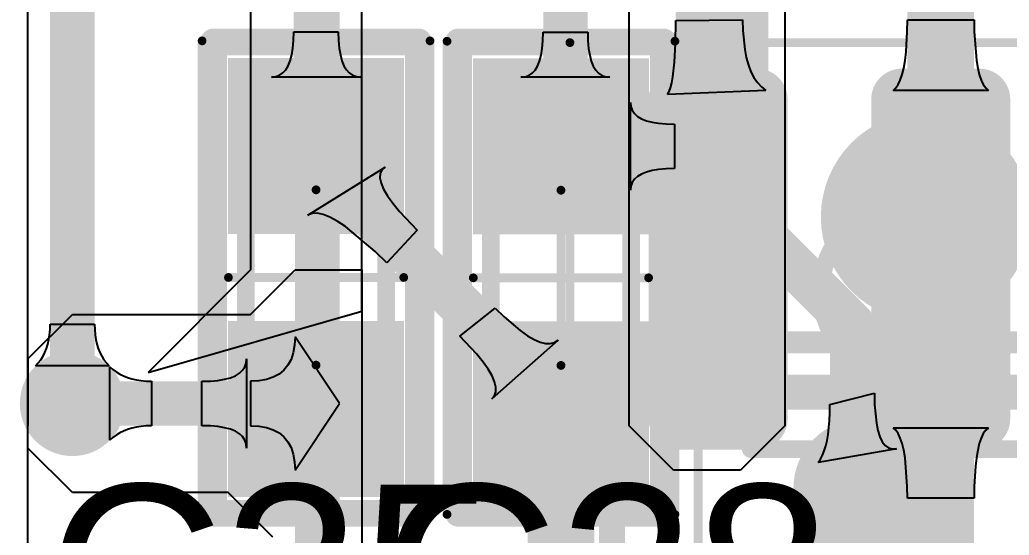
# Model space of a CAD drawing. Header units: inches. Extents: x 1.37 to 4.6, y 1.74 to 5.29.
# Drawn here: x 1.4982 to 1.7204, y 4.7154 to 4.8312 of the extents above; entities that cross this region are included whole.
import ezdxf

# ---------------------------------------------------------------- set-up
doc = ezdxf.new("R2010")
doc.units = ezdxf.units.IN
doc.header["$MEASUREMENT"] = 0
for name, color, linetype in [('BottomLayer', 5, 'Continuous'), ('BottomOverlay', 54, 'Continuous'), ('BottomPaste', 16, 'Continuous'), ('BottomSolder', 6, 'Continuous'), ('Mechanical13', 56, 'Continuous'), ('Mechanical15', 56, 'Continuous'), ('TopLayer', 1, 'Continuous'), ('TopOverlay', 2, 'Continuous'), ('TopPaste', 8, 'Continuous'), ('TopSolder', 216, 'Continuous'), ('ViaHoleLayer', 16, 'Continuous')]:
    doc.layers.add(name, color=color, linetype=linetype)
doc.styles.add('Arial', font='', dxfattribs={"height": 0.2})
doc.styles.get('Arial').set_extended_font_data('Arial')

# ---------------------------------------------------------------- blocks, each defined once
blk = doc.blocks.new('CAP_0603_6')
at = {"layer": 'TopLayer'}
for points in [[(-0.04728, 0.01875), (-0.01578, 0.01875), (-0.01578, -0.01275), (-0.04728, -0.01275)], [(0.01178, 0.01875), (0.04328, 0.01875), (0.04328, -0.01275), (0.01178, -0.01275)]]:
    blk.add_hatch(color=1, dxfattribs=at).paths.add_polyline_path(points)
at = {"layer": 'TopPaste'}
for points in [[(-0.04728, 0.01875), (-0.01578, 0.01875), (-0.01578, -0.01275), (-0.04728, -0.01275)], [(0.01178, 0.01875), (0.04328, 0.01875), (0.04328, -0.01275), (0.01178, -0.01275)]]:
    blk.add_hatch(color=8, dxfattribs=at).paths.add_polyline_path(points)
at = {"layer": 'TopSolder'}
for points in [[(-0.05128, 0.02275), (-0.01178, 0.02275), (-0.01178, -0.01675), (-0.05128, -0.01675)], [(0.00778, 0.02275), (0.04728, 0.02275), (0.04728, -0.01675), (0.00778, -0.01675)]]:
    blk.add_hatch(color=216, dxfattribs=at).paths.add_polyline_path(points)
at = {"layer": 'Mechanical13', "const_width": 0.00394}
for points in [[(-0.0335, -0.01275), (-0.0335, 0.01875)], [(0.0295, 0.01875), (-0.0335, 0.01875)], [(0.0295, -0.01275), (0.0295, 0.01875)], [(0.0295, -0.01275), (-0.0335, -0.01275)]]:
    blk.add_lwpolyline(points, dxfattribs=at)
at = {"layer": 'Mechanical13', "const_width": 0.00197}
for points in [[(-0.03448, 0.01875, 1), (-0.03251, 0.01875, 1)], [(-0.03448, 0.01875, 1), (-0.03251, 0.01875, 1)], [(0.02851, 0.01875, 1), (0.03048, 0.01875, 1)], [(0.02851, 0.01875, 1), (0.03048, 0.01875, 1)], [(-0.03448, -0.01275, 1), (-0.03251, -0.01275, 1)], [(-0.03448, -0.01275, 1), (-0.03251, -0.01275, 1)], [(0.02851, -0.01275, 1), (0.03048, -0.01275, 1)], [(0.02851, -0.01275, 1), (0.03048, -0.01275, 1)]]:
    blk.add_lwpolyline(points, format="xyb", close=True, dxfattribs=at)
at = {"layer": 'Mechanical15', "const_width": 0.00197}
for points in [[(-0.05515, -0.02259), (-0.05515, 0.02859)], [(0.05115, 0.02859), (-0.05515, 0.02859)], [(0.05115, -0.02259), (0.05115, 0.02859)], [(-0.002, -0.01668), (-0.002, 0.02269)], [(0.01768, 0.003), (-0.02168, 0.003)], [(0.05115, -0.02259), (-0.05515, -0.02259)]]:
    blk.add_lwpolyline(points, dxfattribs=at)
at = {"layer": 'Mechanical15', "const_width": 0.000984}
for points in [[(-0.05564, 0.02859, 1), (-0.05466, 0.02859, 1)], [(-0.05564, 0.02859, 1), (-0.05466, 0.02859, 1)], [(0.05066, 0.02859, 1), (0.05164, 0.02859, 1)], [(0.05066, 0.02859, 1), (0.05164, 0.02859, 1)], [(-0.00249, 0.02269, 1), (-0.00151, 0.02269, 1)], [(-0.02218, 0.003, 1), (-0.02119, 0.003, 1)], [(0.01719, 0.003, 1), (0.01818, 0.003, 1)], [(-0.00249, -0.01668, 1), (-0.00151, -0.01668, 1)], [(-0.05564, -0.02259, 1), (-0.05466, -0.02259, 1)], [(-0.05564, -0.02259, 1), (-0.05466, -0.02259, 1)], [(0.05066, -0.02259, 1), (0.05164, -0.02259, 1)], [(0.05066, -0.02259, 1), (0.05164, -0.02259, 1)]]:
    blk.add_lwpolyline(points, format="xyb", close=True, dxfattribs=at)
at = {"layer": 'TopOverlay', "const_width": 0.006}
for points in [[(-0.05492, -0.02), (-0.05492, 0.026)], [(-0.048, 0.026), (-0.05492, 0.026)], [(0.051, 0.026), (-0.048, 0.026)], [(0.051, -0.02), (0.051, 0.026)], [(0.051, -0.02), (-0.05492, -0.02)]]:
    blk.add_lwpolyline(points, dxfattribs=at)
at = {"layer": 'TopOverlay', "const_width": 0.003}
for points in [[(-0.05642, 0.026, 1), (-0.05342, 0.026, 1)], [(-0.05642, 0.026, 1), (-0.05342, 0.026, 1)], [(-0.0495, 0.026, 1), (-0.0465, 0.026, 1)], [(-0.0495, 0.026, 1), (-0.0465, 0.026, 1)], [(0.0495, 0.026, 1), (0.0525, 0.026, 1)], [(0.0495, 0.026, 1), (0.0525, 0.026, 1)], [(-0.05642, -0.02, 1), (-0.05342, -0.02, 1)], [(-0.05642, -0.02, 1), (-0.05342, -0.02, 1)], [(0.0495, -0.02, 1), (0.0525, -0.02, 1)], [(0.0495, -0.02, 1), (0.0525, -0.02, 1)]]:
    blk.add_lwpolyline(points, format="xyb", close=True, dxfattribs=at)
blk = doc.blocks.new('SOIC127P600X175_8N_B_15')
at = {"layer": 'BottomLayer'}
h = blk.add_hatch(color=5, dxfattribs=at)
edge = h.paths.add_edge_path()
edge.add_arc((-0.13332, 0.08371), 0.0029, 90, 180)
edge.add_line((-0.13622, 0.08371), (-0.13622, 0.06629))
edge.add_arc((-0.13332, 0.06629), 0.0029, 180, 270)
edge.add_line((-0.13332, 0.06339), (-0.06156, 0.06339))
edge.add_arc((-0.06156, 0.06629), 0.0029, 270, 360)
edge.add_line((-0.05866, 0.06629), (-0.05866, 0.08371))
edge.add_arc((-0.06156, 0.08371), 0.0029, 0, 90)
edge.add_line((-0.06156, 0.08661), (-0.13332, 0.08661))
h = blk.add_hatch(color=5, dxfattribs=at)
edge = h.paths.add_edge_path()
edge.add_arc((0.06156, 0.08371), 0.0029, 90, 180)
edge.add_line((0.05866, 0.08371), (0.05866, 0.06629))
edge.add_arc((0.06156, 0.06629), 0.0029, 180, 270)
edge.add_line((0.06156, 0.06339), (0.13332, 0.06339))
edge.add_arc((0.13332, 0.06629), 0.0029, 270, 360)
edge.add_line((0.13622, 0.06629), (0.13622, 0.08371))
edge.add_arc((0.13332, 0.08371), 0.0029, 0, 90)
edge.add_line((0.13332, 0.08661), (0.06156, 0.08661))
h = blk.add_hatch(color=5, dxfattribs=at)
edge = h.paths.add_edge_path()
edge.add_arc((-0.13332, 0.03371), 0.0029, 90, 180)
edge.add_line((-0.13622, 0.03371), (-0.13622, 0.01629))
edge.add_arc((-0.13332, 0.01629), 0.0029, 180, 270)
edge.add_line((-0.13332, 0.01339), (-0.06156, 0.01339))
edge.add_arc((-0.06156, 0.01629), 0.0029, 270, 360)
edge.add_line((-0.05866, 0.01629), (-0.05866, 0.03371))
edge.add_arc((-0.06156, 0.03371), 0.0029, 0, 90)
edge.add_line((-0.06156, 0.03661), (-0.13332, 0.03661))
h = blk.add_hatch(color=5, dxfattribs=at)
edge = h.paths.add_edge_path()
edge.add_arc((0.06156, 0.03371), 0.0029, 90, 180)
edge.add_line((0.05866, 0.03371), (0.05866, 0.01629))
edge.add_arc((0.06156, 0.01629), 0.0029, 180, 270)
edge.add_line((0.06156, 0.01339), (0.13332, 0.01339))
edge.add_arc((0.13332, 0.01629), 0.0029, 270, 360)
edge.add_line((0.13622, 0.01629), (0.13622, 0.03371))
edge.add_arc((0.13332, 0.03371), 0.0029, 0, 90)
edge.add_line((0.13332, 0.03661), (0.06156, 0.03661))
h = blk.add_hatch(color=5, dxfattribs=at)
edge = h.paths.add_edge_path()
edge.add_arc((-0.13332, -0.01629), 0.0029, 90, 180)
edge.add_line((-0.13622, -0.01629), (-0.13622, -0.03371))
edge.add_arc((-0.13332, -0.03371), 0.0029, 180, 270)
edge.add_line((-0.13332, -0.03661), (-0.06156, -0.03661))
edge.add_arc((-0.06156, -0.03371), 0.0029, 270, 360)
edge.add_line((-0.05866, -0.03371), (-0.05866, -0.01629))
edge.add_arc((-0.06156, -0.01629), 0.0029, 0, 90)
edge.add_line((-0.06156, -0.01339), (-0.13332, -0.01339))
h = blk.add_hatch(color=5, dxfattribs=at)
edge = h.paths.add_edge_path()
edge.add_arc((0.06156, -0.01629), 0.0029, 90, 180)
edge.add_line((0.05866, -0.01629), (0.05866, -0.03371))
edge.add_arc((0.06156, -0.03371), 0.0029, 180, 270)
edge.add_line((0.06156, -0.03661), (0.13332, -0.03661))
edge.add_arc((0.13332, -0.03371), 0.0029, 270, 360)
edge.add_line((0.13622, -0.03371), (0.13622, -0.01629))
edge.add_arc((0.13332, -0.01629), 0.0029, 0, 90)
edge.add_line((0.13332, -0.01339), (0.06156, -0.01339))
h = blk.add_hatch(color=5, dxfattribs=at)
edge = h.paths.add_edge_path()
edge.add_arc((-0.13332, -0.06629), 0.0029, 90, 180)
edge.add_line((-0.13622, -0.06629), (-0.13622, -0.08371))
edge.add_arc((-0.13332, -0.08371), 0.0029, 180, 270)
edge.add_line((-0.13332, -0.08661), (-0.06156, -0.08661))
edge.add_arc((-0.06156, -0.08371), 0.0029, 270, 360)
edge.add_line((-0.05866, -0.08371), (-0.05866, -0.06629))
edge.add_arc((-0.06156, -0.06629), 0.0029, 0, 90)
edge.add_line((-0.06156, -0.06339), (-0.13332, -0.06339))
h = blk.add_hatch(color=5, dxfattribs=at)
edge = h.paths.add_edge_path()
edge.add_arc((0.06156, -0.06629), 0.0029, 90, 180)
edge.add_line((0.05866, -0.06629), (0.05866, -0.08371))
edge.add_arc((0.06156, -0.08371), 0.0029, 180, 270)
edge.add_line((0.06156, -0.08661), (0.13332, -0.08661))
edge.add_arc((0.13332, -0.08371), 0.0029, 270, 360)
edge.add_line((0.13622, -0.08371), (0.13622, -0.06629))
edge.add_arc((0.13332, -0.06629), 0.0029, 0, 90)
edge.add_line((0.13332, -0.06339), (0.06156, -0.06339))
at = {"layer": 'BottomPaste'}
h = blk.add_hatch(color=16, dxfattribs=at)
edge = h.paths.add_edge_path()
edge.add_arc((-0.13332, 0.08371), 0.0029, 90, 180)
edge.add_line((-0.13622, 0.08371), (-0.13622, 0.06629))
edge.add_arc((-0.13332, 0.06629), 0.0029, 180, 270)
edge.add_line((-0.13332, 0.06339), (-0.06156, 0.06339))
edge.add_arc((-0.06156, 0.06629), 0.0029, 270, 360)
edge.add_line((-0.05866, 0.06629), (-0.05866, 0.08371))
edge.add_arc((-0.06156, 0.08371), 0.0029, 0, 90)
edge.add_line((-0.06156, 0.08661), (-0.13332, 0.08661))
h = blk.add_hatch(color=16, dxfattribs=at)
edge = h.paths.add_edge_path()
edge.add_arc((0.06156, 0.08371), 0.0029, 90, 180)
edge.add_line((0.05866, 0.08371), (0.05866, 0.06629))
edge.add_arc((0.06156, 0.06629), 0.0029, 180, 270)
edge.add_line((0.06156, 0.06339), (0.13332, 0.06339))
edge.add_arc((0.13332, 0.06629), 0.0029, 270, 360)
edge.add_line((0.13622, 0.06629), (0.13622, 0.08371))
edge.add_arc((0.13332, 0.08371), 0.0029, 0, 90)
edge.add_line((0.13332, 0.08661), (0.06156, 0.08661))
h = blk.add_hatch(color=16, dxfattribs=at)
edge = h.paths.add_edge_path()
edge.add_arc((-0.13332, 0.03371), 0.0029, 90, 180)
edge.add_line((-0.13622, 0.03371), (-0.13622, 0.01629))
edge.add_arc((-0.13332, 0.01629), 0.0029, 180, 270)
edge.add_line((-0.13332, 0.01339), (-0.06156, 0.01339))
edge.add_arc((-0.06156, 0.01629), 0.0029, 270, 360)
edge.add_line((-0.05866, 0.01629), (-0.05866, 0.03371))
edge.add_arc((-0.06156, 0.03371), 0.0029, 0, 90)
edge.add_line((-0.06156, 0.03661), (-0.13332, 0.03661))
h = blk.add_hatch(color=16, dxfattribs=at)
edge = h.paths.add_edge_path()
edge.add_arc((0.06156, 0.03371), 0.0029, 90, 180)
edge.add_line((0.05866, 0.03371), (0.05866, 0.01629))
edge.add_arc((0.06156, 0.01629), 0.0029, 180, 270)
edge.add_line((0.06156, 0.01339), (0.13332, 0.01339))
edge.add_arc((0.13332, 0.01629), 0.0029, 270, 360)
edge.add_line((0.13622, 0.01629), (0.13622, 0.03371))
edge.add_arc((0.13332, 0.03371), 0.0029, 0, 90)
edge.add_line((0.13332, 0.03661), (0.06156, 0.03661))
h = blk.add_hatch(color=16, dxfattribs=at)
edge = h.paths.add_edge_path()
edge.add_arc((-0.13332, -0.01629), 0.0029, 90, 180)
edge.add_line((-0.13622, -0.01629), (-0.13622, -0.03371))
edge.add_arc((-0.13332, -0.03371), 0.0029, 180, 270)
edge.add_line((-0.13332, -0.03661), (-0.06156, -0.03661))
edge.add_arc((-0.06156, -0.03371), 0.0029, 270, 360)
edge.add_line((-0.05866, -0.03371), (-0.05866, -0.01629))
edge.add_arc((-0.06156, -0.01629), 0.0029, 0, 90)
edge.add_line((-0.06156, -0.01339), (-0.13332, -0.01339))
h = blk.add_hatch(color=16, dxfattribs=at)
edge = h.paths.add_edge_path()
edge.add_arc((0.06156, -0.01629), 0.0029, 90, 180)
edge.add_line((0.05866, -0.01629), (0.05866, -0.03371))
edge.add_arc((0.06156, -0.03371), 0.0029, 180, 270)
edge.add_line((0.06156, -0.03661), (0.13332, -0.03661))
edge.add_arc((0.13332, -0.03371), 0.0029, 270, 360)
edge.add_line((0.13622, -0.03371), (0.13622, -0.01629))
edge.add_arc((0.13332, -0.01629), 0.0029, 0, 90)
edge.add_line((0.13332, -0.01339), (0.06156, -0.01339))
h = blk.add_hatch(color=16, dxfattribs=at)
edge = h.paths.add_edge_path()
edge.add_arc((-0.13332, -0.06629), 0.0029, 90, 180)
edge.add_line((-0.13622, -0.06629), (-0.13622, -0.08371))
edge.add_arc((-0.13332, -0.08371), 0.0029, 180, 270)
edge.add_line((-0.13332, -0.08661), (-0.06156, -0.08661))
edge.add_arc((-0.06156, -0.08371), 0.0029, 270, 360)
edge.add_line((-0.05866, -0.08371), (-0.05866, -0.06629))
edge.add_arc((-0.06156, -0.06629), 0.0029, 0, 90)
edge.add_line((-0.06156, -0.06339), (-0.13332, -0.06339))
h = blk.add_hatch(color=16, dxfattribs=at)
edge = h.paths.add_edge_path()
edge.add_arc((0.06156, -0.06629), 0.0029, 90, 180)
edge.add_line((0.05866, -0.06629), (0.05866, -0.08371))
edge.add_arc((0.06156, -0.08371), 0.0029, 180, 270)
edge.add_line((0.06156, -0.08661), (0.13332, -0.08661))
edge.add_arc((0.13332, -0.08371), 0.0029, 270, 360)
edge.add_line((0.13622, -0.08371), (0.13622, -0.06629))
edge.add_arc((0.13332, -0.06629), 0.0029, 0, 90)
edge.add_line((0.13332, -0.06339), (0.06156, -0.06339))
at = {"layer": 'BottomSolder'}
h = blk.add_hatch(color=6, dxfattribs=at)
edge = h.paths.add_edge_path()
edge.add_arc((-0.13332, 0.08371), 0.0069, 90, 180)
edge.add_line((-0.14022, 0.08371), (-0.14022, 0.06629))
edge.add_arc((-0.13332, 0.06629), 0.0069, 180, 270)
edge.add_line((-0.13332, 0.05939), (-0.06156, 0.05939))
edge.add_arc((-0.06156, 0.06629), 0.0069, 270, 360)
edge.add_line((-0.05466, 0.06629), (-0.05466, 0.08371))
edge.add_arc((-0.06156, 0.08371), 0.0069, 0, 90)
edge.add_line((-0.06156, 0.09061), (-0.13332, 0.09061))
h = blk.add_hatch(color=6, dxfattribs=at)
edge = h.paths.add_edge_path()
edge.add_arc((0.06156, 0.08371), 0.0069, 90, 180)
edge.add_line((0.05466, 0.08371), (0.05466, 0.06629))
edge.add_arc((0.06156, 0.06629), 0.0069, 180, 270)
edge.add_line((0.06156, 0.05939), (0.13332, 0.05939))
edge.add_arc((0.13332, 0.06629), 0.0069, 270, 360)
edge.add_line((0.14022, 0.06629), (0.14022, 0.08371))
edge.add_arc((0.13332, 0.08371), 0.0069, 0, 90)
edge.add_line((0.13332, 0.09061), (0.06156, 0.09061))
h = blk.add_hatch(color=6, dxfattribs=at)
edge = h.paths.add_edge_path()
edge.add_arc((-0.13332, 0.03371), 0.0069, 90, 180)
edge.add_line((-0.14022, 0.03371), (-0.14022, 0.01629))
edge.add_arc((-0.13332, 0.01629), 0.0069, 180, 270)
edge.add_line((-0.13332, 0.00939), (-0.06156, 0.00939))
edge.add_arc((-0.06156, 0.01629), 0.0069, 270, 360)
edge.add_line((-0.05466, 0.01629), (-0.05466, 0.03371))
edge.add_arc((-0.06156, 0.03371), 0.0069, 0, 90)
edge.add_line((-0.06156, 0.04061), (-0.13332, 0.04061))
h = blk.add_hatch(color=6, dxfattribs=at)
edge = h.paths.add_edge_path()
edge.add_arc((0.06156, 0.03371), 0.0069, 90, 180)
edge.add_line((0.05466, 0.03371), (0.05466, 0.01629))
edge.add_arc((0.06156, 0.01629), 0.0069, 180, 270)
edge.add_line((0.06156, 0.00939), (0.13332, 0.00939))
edge.add_arc((0.13332, 0.01629), 0.0069, 270, 360)
edge.add_line((0.14022, 0.01629), (0.14022, 0.03371))
edge.add_arc((0.13332, 0.03371), 0.0069, 0, 90)
edge.add_line((0.13332, 0.04061), (0.06156, 0.04061))
h = blk.add_hatch(color=6, dxfattribs=at)
edge = h.paths.add_edge_path()
edge.add_arc((-0.13332, -0.01629), 0.0069, 90, 180)
edge.add_line((-0.14022, -0.01629), (-0.14022, -0.03371))
edge.add_arc((-0.13332, -0.03371), 0.0069, 180, 270)
edge.add_line((-0.13332, -0.04061), (-0.06156, -0.04061))
edge.add_arc((-0.06156, -0.03371), 0.0069, 270, 360)
edge.add_line((-0.05466, -0.03371), (-0.05466, -0.01629))
edge.add_arc((-0.06156, -0.01629), 0.0069, 0, 90)
edge.add_line((-0.06156, -0.00939), (-0.13332, -0.00939))
h = blk.add_hatch(color=6, dxfattribs=at)
edge = h.paths.add_edge_path()
edge.add_arc((0.06156, -0.01629), 0.0069, 90, 180)
edge.add_line((0.05466, -0.01629), (0.05466, -0.03371))
edge.add_arc((0.06156, -0.03371), 0.0069, 180, 270)
edge.add_line((0.06156, -0.04061), (0.13332, -0.04061))
edge.add_arc((0.13332, -0.03371), 0.0069, 270, 360)
edge.add_line((0.14022, -0.03371), (0.14022, -0.01629))
edge.add_arc((0.13332, -0.01629), 0.0069, 0, 90)
edge.add_line((0.13332, -0.00939), (0.06156, -0.00939))
h = blk.add_hatch(color=6, dxfattribs=at)
edge = h.paths.add_edge_path()
edge.add_arc((-0.13332, -0.06629), 0.0069, 90, 180)
edge.add_line((-0.14022, -0.06629), (-0.14022, -0.08371))
edge.add_arc((-0.13332, -0.08371), 0.0069, 180, 270)
edge.add_line((-0.13332, -0.09061), (-0.06156, -0.09061))
edge.add_arc((-0.06156, -0.08371), 0.0069, 270, 360)
edge.add_line((-0.05466, -0.08371), (-0.05466, -0.06629))
edge.add_arc((-0.06156, -0.06629), 0.0069, 0, 90)
edge.add_line((-0.06156, -0.05939), (-0.13332, -0.05939))
h = blk.add_hatch(color=6, dxfattribs=at)
edge = h.paths.add_edge_path()
edge.add_arc((0.06156, -0.06629), 0.0069, 90, 180)
edge.add_line((0.05466, -0.06629), (0.05466, -0.08371))
edge.add_arc((0.06156, -0.08371), 0.0069, 180, 270)
edge.add_line((0.06156, -0.09061), (0.13332, -0.09061))
edge.add_arc((0.13332, -0.08371), 0.0069, 270, 360)
edge.add_line((0.14022, -0.08371), (0.14022, -0.06629))
edge.add_arc((0.13332, -0.06629), 0.0069, 0, 90)
edge.add_line((0.13332, -0.05939), (0.06156, -0.05939))
at = {"layer": 'BottomOverlay', "const_width": 0.005}
for points in [[(-0.07874, 0.09921), (0.07874, 0.09921)], [(-0.07874, -0.09921), (0.07874, -0.09921)]]:
    blk.add_lwpolyline(points, dxfattribs=at)
at = {"layer": 'BottomOverlay'}
for points, const_width in [([(-0.07999, 0.09921, 1), (-0.07749, 0.09921, 1)], 0.0025), ([(0.07749, 0.09921, 1), (0.07999, 0.09921, 1)], 0.0025), ([(-0.17106, -0.09823, 1), (-0.17894, -0.09823, 1)], 0.00787), ([(-0.18091, -0.09823, 1), (-0.17697, -0.09823, 1)], 0.00394), ([(-0.17303, -0.09823, 1), (-0.16909, -0.09823, 1)], 0.00394), ([(-0.07999, -0.09921, 1), (-0.07749, -0.09921, 1)], 0.0025), ([(0.07749, -0.09921, 1), (0.07999, -0.09921, 1)], 0.0025)]:
    blk.add_lwpolyline(points, format="xyb", close=True, dxfattribs=dict(at, const_width=const_width))
at = {"layer": 'Mechanical13', "const_width": 0.005}
for points in [[(-0.07874, 0.09843), (-0.07874, -0.09843)], [(-0.07874, 0.09843), (0.07874, 0.09843)], [(0.07874, 0.09843), (0.07874, -0.09843)], [(-0.07874, -0.09843), (0.07874, -0.09843)]]:
    blk.add_lwpolyline(points, dxfattribs=at)
at = {"layer": 'Mechanical13'}
for points, const_width in [([(-0.07999, 0.09843, 1), (-0.07749, 0.09843, 1)], 0.0025), ([(-0.07999, 0.09843, 1), (-0.07749, 0.09843, 1)], 0.0025), ([(0.07749, 0.09843, 1), (0.07999, 0.09843, 1)], 0.0025), ([(0.07749, 0.09843, 1), (0.07999, 0.09843, 1)], 0.0025), ([(-0.17106, -0.09823, 1), (-0.17894, -0.09823, 1)], 0.00787), ([(-0.18091, -0.09823, 1), (-0.17697, -0.09823, 1)], 0.00394), ([(-0.17303, -0.09823, 1), (-0.16909, -0.09823, 1)], 0.00394), ([(-0.07999, -0.09843, 1), (-0.07749, -0.09843, 1)], 0.0025), ([(-0.07999, -0.09843, 1), (-0.07749, -0.09843, 1)], 0.0025), ([(0.07749, -0.09843, 1), (0.07999, -0.09843, 1)], 0.0025), ([(0.07749, -0.09843, 1), (0.07999, -0.09843, 1)], 0.0025)]:
    blk.add_lwpolyline(points, format="xyb", close=True, dxfattribs=dict(at, const_width=const_width))
at = {"layer": 'Mechanical15', "const_width": 0.00197}
for points in [[(-0.14606, 0.10827), (-0.14606, -0.10827)], [(-0.14606, 0.10827), (0.14606, 0.10827)], [(0.14606, 0.10827), (0.14606, -0.10827)], [(-0.14606, -0.10827), (0.14606, -0.10827)]]:
    blk.add_lwpolyline(points, dxfattribs=at)
at = {"layer": 'Mechanical15', "const_width": 0.000984}
for points in [[(-0.14656, 0.10827, 1), (-0.14557, 0.10827, 1)], [(-0.14656, 0.10827, 1), (-0.14557, 0.10827, 1)], [(0.14557, 0.10827, 1), (0.14656, 0.10827, 1)], [(0.14557, 0.10827, 1), (0.14656, 0.10827, 1)], [(-0.14656, -0.10827, 1), (-0.14557, -0.10827, 1)], [(-0.14656, -0.10827, 1), (-0.14557, -0.10827, 1)], [(0.14557, -0.10827, 1), (0.14656, -0.10827, 1)], [(0.14557, -0.10827, 1), (0.14656, -0.10827, 1)]]:
    blk.add_lwpolyline(points, format="xyb", close=True, dxfattribs=at)
blk = doc.blocks.new('SOP_8_141')
at = {"layer": 'TopLayer'}
h = blk.add_hatch(color=1, dxfattribs=at)
edge = h.paths.add_edge_path()
edge.add_arc((-0.0876, 0.075), 0.01181, 270, 450)
edge.add_line((-0.0876, 0.08681), (-0.13484, 0.08681))
edge.add_arc((-0.13484, 0.075), 0.01181, 90, 270)
edge.add_line((-0.13484, 0.06319), (-0.0876, 0.06319))
at = {"layer": 'TopPaste'}
h = blk.add_hatch(color=8, dxfattribs=at)
edge = h.paths.add_edge_path()
edge.add_arc((-0.0876, 0.075), 0.01181, 270, 450)
edge.add_line((-0.0876, 0.08681), (-0.13484, 0.08681))
edge.add_arc((-0.13484, 0.075), 0.01181, 90, 270)
edge.add_line((-0.13484, 0.06319), (-0.0876, 0.06319))
at = {"layer": 'TopSolder'}
h = blk.add_hatch(color=216, dxfattribs=at)
edge = h.paths.add_edge_path()
edge.add_arc((-0.0876, 0.075), 0.01581, 270, 450)
edge.add_line((-0.0876, 0.09081), (-0.13484, 0.09081))
edge.add_arc((-0.13484, 0.075), 0.01581, 90, 270)
edge.add_line((-0.13484, 0.05919), (-0.0876, 0.05919))
at = {"layer": 'Mechanical13', "const_width": 0.00394}
for points in [[(-0.07874, 0.10039), (0.07874, 0.10039)], [(-0.07874, 0.10039), (-0.07874, -0.10039)]]:
    blk.add_lwpolyline(points, dxfattribs=at)
at = {"layer": 'Mechanical13'}
for points, const_width in [([(-0.07972, 0.10039, 1), (-0.07776, 0.10039, 1)], 0.00197), ([(-0.07972, 0.10039, 1), (-0.07776, 0.10039, 1)], 0.00197), ([(-0.02362, 0.06496, 1), (-0.06299, 0.06496, 1)], 0.00394), ([(-0.06398, 0.06496, 1), (-0.06201, 0.06496, 1)], 0.00197), ([(-0.02461, 0.06496, 1), (-0.02264, 0.06496, 1)], 0.00197)]:
    blk.add_lwpolyline(points, format="xyb", close=True, dxfattribs=dict(at, const_width=const_width))
at = {"layer": 'Mechanical15', "const_width": 0.00197}
blk.add_lwpolyline([(-0.155, 0.1122), (0.155, 0.1122)], dxfattribs=at)
at = {"layer": 'TopOverlay', "const_width": 0.00787}
for points in [[(-0.06594, 0.10039), (0.06594, 0.10039)], [(-0.06594, 0.10039), (-0.06594, -0.10039)]]:
    blk.add_lwpolyline(points, dxfattribs=at)
at = {"layer": 'TopOverlay'}
for points, const_width in [([(-0.06791, 0.10039, 1), (-0.06398, 0.10039, 1)], 0.00394), ([(-0.06791, 0.10039, 1), (-0.06398, 0.10039, 1)], 0.00394), ([(-0.01476, 0.06102, 1), (-0.03839, 0.06102, 1)], 0.02362), ([(-0.04429, 0.06102, 1), (-0.03248, 0.06102, 1)], 0.01181), ([(-0.02067, 0.06102, 1), (-0.00886, 0.06102, 1)], 0.01181)]:
    blk.add_lwpolyline(points, format="xyb", close=True, dxfattribs=dict(at, const_width=const_width))
blk = doc.blocks.new('CAP_0603_160')
at = {"layer": 'TopLayer'}
for points in [[(-0.04728, 0.01875), (-0.01578, 0.01875), (-0.01578, -0.01275), (-0.04728, -0.01275)], [(0.01178, 0.01875), (0.04328, 0.01875), (0.04328, -0.01275), (0.01178, -0.01275)]]:
    blk.add_hatch(color=1, dxfattribs=at).paths.add_polyline_path(points)
at = {"layer": 'TopPaste'}
for points in [[(-0.04728, 0.01875), (-0.01578, 0.01875), (-0.01578, -0.01275), (-0.04728, -0.01275)], [(0.01178, 0.01875), (0.04328, 0.01875), (0.04328, -0.01275), (0.01178, -0.01275)]]:
    blk.add_hatch(color=8, dxfattribs=at).paths.add_polyline_path(points)
at = {"layer": 'TopSolder'}
for points in [[(-0.05128, 0.02275), (-0.01178, 0.02275), (-0.01178, -0.01675), (-0.05128, -0.01675)], [(0.00778, 0.02275), (0.04728, 0.02275), (0.04728, -0.01675), (0.00778, -0.01675)]]:
    blk.add_hatch(color=216, dxfattribs=at).paths.add_polyline_path(points)
at = {"layer": 'Mechanical13', "const_width": 0.00394}
for points in [[(-0.0335, 0.01875), (0.0295, 0.01875)], [(-0.0335, 0.01875), (-0.0335, -0.01275)], [(0.0295, 0.01875), (0.0295, -0.01275)], [(-0.0335, -0.01275), (0.0295, -0.01275)]]:
    blk.add_lwpolyline(points, dxfattribs=at)
at = {"layer": 'Mechanical13', "const_width": 0.00197}
for points in [[(-0.03448, 0.01875, 1), (-0.03251, 0.01875, 1)], [(-0.03448, 0.01875, 1), (-0.03251, 0.01875, 1)], [(0.02851, 0.01875, 1), (0.03048, 0.01875, 1)], [(0.02851, 0.01875, 1), (0.03048, 0.01875, 1)], [(-0.03448, -0.01275, 1), (-0.03251, -0.01275, 1)], [(-0.03448, -0.01275, 1), (-0.03251, -0.01275, 1)], [(0.02851, -0.01275, 1), (0.03048, -0.01275, 1)], [(0.02851, -0.01275, 1), (0.03048, -0.01275, 1)]]:
    blk.add_lwpolyline(points, format="xyb", close=True, dxfattribs=at)
at = {"layer": 'Mechanical15', "const_width": 0.00197}
for points in [[(-0.05515, 0.02859), (0.05115, 0.02859)], [(-0.05515, 0.02859), (-0.05515, -0.02259)], [(0.05115, 0.02859), (0.05115, -0.02259)], [(-0.002, 0.02269), (-0.002, -0.01668)], [(-0.02168, 0.003), (0.01768, 0.003)], [(-0.05515, -0.02259), (0.05115, -0.02259)]]:
    blk.add_lwpolyline(points, dxfattribs=at)
at = {"layer": 'Mechanical15', "const_width": 0.000984}
for points in [[(-0.05564, 0.02859, 1), (-0.05466, 0.02859, 1)], [(-0.05564, 0.02859, 1), (-0.05466, 0.02859, 1)], [(0.05066, 0.02859, 1), (0.05164, 0.02859, 1)], [(0.05066, 0.02859, 1), (0.05164, 0.02859, 1)], [(-0.00249, 0.02269, 1), (-0.00151, 0.02269, 1)], [(-0.02218, 0.003, 1), (-0.02119, 0.003, 1)], [(0.01719, 0.003, 1), (0.01818, 0.003, 1)], [(-0.00249, -0.01668, 1), (-0.00151, -0.01668, 1)], [(-0.05564, -0.02259, 1), (-0.05466, -0.02259, 1)], [(-0.05564, -0.02259, 1), (-0.05466, -0.02259, 1)], [(0.05066, -0.02259, 1), (0.05164, -0.02259, 1)], [(0.05066, -0.02259, 1), (0.05164, -0.02259, 1)]]:
    blk.add_lwpolyline(points, format="xyb", close=True, dxfattribs=at)
at = {"layer": 'TopOverlay', "const_width": 0.006}
for points in [[(-0.05492, 0.026), (-0.048, 0.026)], [(-0.05492, 0.026), (-0.05492, -0.02)], [(-0.048, 0.026), (0.051, 0.026)], [(0.051, 0.026), (0.051, -0.02)], [(-0.05492, -0.02), (0.051, -0.02)]]:
    blk.add_lwpolyline(points, dxfattribs=at)
at = {"layer": 'TopOverlay', "const_width": 0.003}
for points in [[(-0.05642, 0.026, 1), (-0.05342, 0.026, 1)], [(-0.05642, 0.026, 1), (-0.05342, 0.026, 1)], [(-0.0495, 0.026, 1), (-0.0465, 0.026, 1)], [(-0.0495, 0.026, 1), (-0.0465, 0.026, 1)], [(0.0495, 0.026, 1), (0.0525, 0.026, 1)], [(0.0495, 0.026, 1), (0.0525, 0.026, 1)], [(-0.05642, -0.02, 1), (-0.05342, -0.02, 1)], [(-0.05642, -0.02, 1), (-0.05342, -0.02, 1)], [(0.0495, -0.02, 1), (0.0525, -0.02, 1)], [(0.0495, -0.02, 1), (0.0525, -0.02, 1)]]:
    blk.add_lwpolyline(points, format="xyb", close=True, dxfattribs=at)

msp = doc.modelspace()

# ---------------------------------------------------------------- hatches: boundary and pattern name
at = {"layer": 'BottomLayer'}
h = msp.add_hatch(color=5, dxfattribs=at)
edge = h.paths.add_edge_path()
edge.add_arc((1.51, 4.745), 0.01181, 0, 360)
at = {"layer": 'TopLayer'}
h = msp.add_hatch(color=1, dxfattribs=at)
edge = h.paths.add_edge_path()
edge.add_arc((1.51, 4.745), 0.01181, 0, 360)
at = {"layer": 'ViaHoleLayer'}
h = msp.add_hatch(color=16, dxfattribs=at)
edge = h.paths.add_edge_path()
edge.add_arc((1.51, 4.745), 0.00591, 0, 360)

# ---------------------------------------------------------------- linework, layer by layer
at = {"layer": 'BottomLayer'}
for p, q in [((1.5, 4.20656), (1.5, 5.03344)), ((1.55, 4.96), (1.55, 4.775)), ((1.575, 4.76571), (1.575, 4.945)), ((1.635, 4.74), (1.635, 4.84)), ((1.67, 4.84), (1.67, 4.74)), ((1.64543, 4.8259), (1.6455, 4.831)), ((1.6455, 4.831), (1.6605, 4.83115)), ((1.6605, 4.83115), (1.66055, 4.82877)), ((1.69747, 4.82853), (1.6975, 4.83115)), ((1.6975, 4.83115), (1.7125, 4.83115)), ((1.7125, 4.83115), (1.71253, 4.82853)), ((1.66055, 4.82877), (1.66097, 4.82455)), ((1.69721, 4.82398), (1.69747, 4.82853)), ((1.71253, 4.82853), (1.71301, 4.82205)), ((1.64521, 4.82169), (1.64543, 4.8259)), ((1.66097, 4.82455), (1.66133, 4.8227)), ((1.69699, 4.82205), (1.69721, 4.82398)), ((1.64484, 4.81837), (1.64521, 4.82169)), ((1.66133, 4.8227), (1.6618, 4.82102)), ((1.6967, 4.82036), (1.69699, 4.82205)), ((1.71301, 4.82205), (1.7133, 4.82036)), ((1.6618, 4.82102), (1.66238, 4.81953)), ((1.66238, 4.81953), (1.66306, 4.81821)), ((1.69634, 4.81889), (1.6967, 4.82036)), ((1.7133, 4.82036), (1.71366, 4.81889)), ((1.6446, 4.81705), (1.64484, 4.81837)), ((1.66306, 4.81821), (1.66384, 4.81707)), ((1.69544, 4.81664), (1.69592, 4.81765)), ((1.69592, 4.81765), (1.69634, 4.81889)), ((1.71366, 4.81889), (1.71408, 4.81765)), ((1.71408, 4.81765), (1.71456, 4.81664)), ((1.66572, 4.81532), (1.64367, 4.8144)), ((1.64367, 4.8144), (1.64402, 4.81506)), ((1.64402, 4.81506), (1.64433, 4.81594)), ((1.64433, 4.81594), (1.6446, 4.81705)), ((1.66384, 4.81707), (1.66473, 4.81611)), ((1.66473, 4.81611), (1.66572, 4.81532)), ((1.69428, 4.81532), (1.69489, 4.81587)), ((1.71572, 4.81532), (1.69428, 4.81532)), ((1.69489, 4.81587), (1.69544, 4.81664)), ((1.71456, 4.81664), (1.71511, 4.81587)), ((1.71511, 4.81587), (1.71572, 4.81532)), ((1.55, 4.775), (1.527, 4.752)), ((1.55, 4.765), (1.56, 4.775)), ((1.56, 4.775), (1.575, 4.775)), ((1.575, 4.775), (1.575, 4.695)), ((1.5, 4.755), (1.51, 4.765)), ((1.51, 4.765), (1.55, 4.765)), ((1.527, 4.752), (1.575, 4.76571)), ((1.56, 4.76), (1.5599, 4.7581)), ((1.57, 4.745), (1.56, 4.76)), ((1.5599, 4.7581), (1.5596, 4.7564)), ((1.5, 4.735), (1.5, 4.755)), ((1.5, 4.755), (1.5, 4.74)), ((1.5, 4.74), (1.5, 4.755)), ((1.5596, 4.7564), (1.5591, 4.7549)), ((1.51843, 4.73673), (1.51843, 4.75327)), ((1.51843, 4.75327), (1.5191, 4.75265)), ((1.5584, 4.7536), (1.5575, 4.7525)), ((1.5591, 4.7549), (1.5584, 4.7536)), ((1.5191, 4.75265), (1.51983, 4.75209)), ((1.51983, 4.75209), (1.52062, 4.7516)), ((1.52062, 4.7516), (1.52147, 4.75118)), ((1.52147, 4.75118), (1.52237, 4.75082)), ((1.52237, 4.75082), (1.52334, 4.75052)), ((1.52334, 4.75052), (1.52436, 4.75029)), ((1.5551, 4.7509), (1.5536, 4.7504)), ((1.5564, 4.7516), (1.5551, 4.7509)), ((1.5575, 4.7525), (1.5564, 4.7516)), ((1.52436, 4.75029), (1.52545, 4.75013)), ((1.52545, 4.75013), (1.52659, 4.75003)), ((1.52659, 4.75003), (1.52779, 4.75)), ((1.52779, 4.75), (1.52779, 4.74)), ((1.5519, 4.7501), (1.55, 4.75)), ((1.55, 4.75), (1.55, 4.74)), ((1.5536, 4.7504), (1.5519, 4.7501)), ((1.56, 4.73), (1.57, 4.745)), ((1.57, 4.745), (1.57, 4.745)), ((1.57, 4.745), (1.57, 4.745)), ((1.57, 4.745), (1.57, 4.745)), ((1.57, 4.745), (1.57, 4.745)), ((1.57, 4.745), (1.57, 4.745)), ((1.57, 4.745), (1.57, 4.745)), ((1.57, 4.745), (1.57, 4.745)), ((1.57, 4.745), (1.57, 4.745)), ((1.57, 4.745), (1.57, 4.745)), ((1.57, 4.745), (1.57, 4.745)), ((1.52334, 4.73948), (1.52237, 4.73918)), ((1.52436, 4.73971), (1.52334, 4.73948)), ((1.52545, 4.73987), (1.52436, 4.73971)), ((1.52659, 4.73997), (1.52545, 4.73987)), ((1.52779, 4.74), (1.52659, 4.73997)), ((1.55, 4.74), (1.5519, 4.7399)), ((1.5519, 4.7399), (1.5536, 4.7396)), ((1.5536, 4.7396), (1.5551, 4.7391)), ((1.645, 4.73), (1.635, 4.74)), ((1.67, 4.74), (1.66, 4.73)), ((1.69489, 4.73901), (1.69428, 4.73956)), ((1.69428, 4.73956), (1.71572, 4.73956)), ((1.71572, 4.73956), (1.71511, 4.73901)), ((1.5191, 4.73735), (1.51843, 4.73673)), ((1.51983, 4.73791), (1.5191, 4.73735)), ((1.52062, 4.7384), (1.51983, 4.73791)), ((1.52147, 4.73882), (1.52062, 4.7384)), ((1.52237, 4.73918), (1.52147, 4.73882)), ((1.5551, 4.7391), (1.5564, 4.7384)), ((1.5564, 4.7384), (1.5575, 4.7375)), ((1.5575, 4.7375), (1.5584, 4.7364)), ((1.69544, 4.73824), (1.69489, 4.73901)), ((1.69592, 4.73723), (1.69544, 4.73824)), ((1.69634, 4.73599), (1.69592, 4.73723)), ((1.71408, 4.73723), (1.71366, 4.73599)), ((1.71456, 4.73824), (1.71408, 4.73723)), ((1.71511, 4.73901), (1.71456, 4.73824)), ((1.51, 4.725), (1.5, 4.735)), ((1.5584, 4.7364), (1.5591, 4.7351)), ((1.5591, 4.7351), (1.5596, 4.7336)), ((1.6967, 4.73453), (1.69634, 4.73599)), ((1.71366, 4.73599), (1.7133, 4.73453)), ((1.5596, 4.7336), (1.5599, 4.7319)), ((1.69699, 4.73283), (1.6967, 4.73453)), ((1.69747, 4.72635), (1.69699, 4.73283)), ((1.71301, 4.73283), (1.71279, 4.7309)), ((1.7133, 4.73453), (1.71301, 4.73283)), ((1.5599, 4.7319), (1.56, 4.73)), ((1.71279, 4.7309), (1.71253, 4.72635)), ((1.66, 4.73), (1.645, 4.73)), ((1.6975, 4.72373), (1.69747, 4.72635)), ((1.71253, 4.72635), (1.7125, 4.72373)), ((1.545, 4.725), (1.51, 4.725)), ((1.555, 4.715), (1.545, 4.725)), ((1.7125, 4.72373), (1.6975, 4.72373))]:
    msp.add_line(p, q, dxfattribs=at)
for points, const_width in [([(1.565, 4.745), (1.565, 4.95)], 0.01), ([(1.653, 4.77944), (1.653, 4.889)], 0.015), ([(1.705, 4.77744), (1.705, 4.85)], 0.015), ([(1.653, 4.77944), (1.655, 4.77744)], 0.015), ([(1.705, 4.665), (1.705, 4.77744)], 0.015), ([(1.51, 4.745), (1.565, 4.745)], 0.01), ([(1.565, 4.41), (1.565, 4.745)], 0.01)]:
    msp.add_lwpolyline(points, dxfattribs=dict(at, const_width=const_width))
for points, const_width in [([(1.64925, 4.77944, 1), (1.65675, 4.77944, 1)], 0.0075), ([(1.64925, 4.77944, 1), (1.65675, 4.77944, 1)], 0.0075), ([(1.65125, 4.77744, 1), (1.65875, 4.77744, 1)], 0.0075), ([(1.70125, 4.77744, 1), (1.70875, 4.77744, 1)], 0.0075), ([(1.70125, 4.77744, 1), (1.70875, 4.77744, 1)], 0.0075), ([(1.5075, 4.745, 1), (1.5125, 4.745, 1)], 0.005), ([(1.5625, 4.745, 1), (1.5675, 4.745, 1)], 0.005), ([(1.5625, 4.745, 1), (1.5675, 4.745, 1)], 0.005), ([(1.5625, 4.745, 1), (1.5675, 4.745, 1)], 0.005)]:
    msp.add_lwpolyline(points, format="xyb", close=True, dxfattribs=dict(at, const_width=const_width))
at = {"layer": 'TopLayer'}
for p, q in [((1.5, 4.20656), (1.5, 5.03344)), ((1.55967, 4.82654), (1.55972, 4.82846)), ((1.55972, 4.82846), (1.56972, 4.82846)), ((1.56972, 4.82846), (1.56977, 4.82654)), ((1.61567, 4.82646), (1.61572, 4.82839)), ((1.61572, 4.82839), (1.62572, 4.82839)), ((1.62572, 4.82839), (1.62577, 4.82646)), ((1.55952, 4.82482), (1.55967, 4.82654)), ((1.56977, 4.82654), (1.56992, 4.82482)), ((1.61552, 4.82474), (1.61567, 4.82646)), ((1.62577, 4.82646), (1.62592, 4.82474)), ((1.55927, 4.8233), (1.55952, 4.82482)), ((1.56992, 4.82482), (1.57017, 4.8233)), ((1.61527, 4.82323), (1.61552, 4.82474)), ((1.62592, 4.82474), (1.62617, 4.82323)), ((1.55847, 4.82087), (1.55892, 4.82199)), ((1.55892, 4.82199), (1.55927, 4.8233)), ((1.57017, 4.8233), (1.57052, 4.82199)), ((1.57052, 4.82199), (1.57097, 4.82087)), ((1.61447, 4.8208), (1.61492, 4.82191)), ((1.61492, 4.82191), (1.61527, 4.82323)), ((1.62617, 4.82323), (1.62652, 4.82191)), ((1.62652, 4.82191), (1.62697, 4.8208)), ((1.55727, 4.81925), (1.55792, 4.81996)), ((1.55792, 4.81996), (1.55847, 4.82087)), ((1.57097, 4.82087), (1.57152, 4.81996)), ((1.57152, 4.81996), (1.57217, 4.81925)), ((1.61327, 4.81918), (1.61392, 4.81989)), ((1.61392, 4.81989), (1.61447, 4.8208)), ((1.62697, 4.8208), (1.62752, 4.81989)), ((1.62752, 4.81989), (1.62817, 4.81918)), ((1.55472, 4.81834), (1.55567, 4.81844)), ((1.57472, 4.81834), (1.55472, 4.81834)), ((1.55567, 4.81844), (1.55652, 4.81875)), ((1.55652, 4.81875), (1.55727, 4.81925)), ((1.57217, 4.81925), (1.57292, 4.81875)), ((1.57292, 4.81875), (1.57377, 4.81844)), ((1.57377, 4.81844), (1.57472, 4.81834)), ((1.61072, 4.81827), (1.61167, 4.81837)), ((1.63072, 4.81827), (1.61072, 4.81827)), ((1.61167, 4.81837), (1.61252, 4.81867)), ((1.61252, 4.81867), (1.61327, 4.81918)), ((1.62817, 4.81918), (1.62892, 4.81867)), ((1.62892, 4.81867), (1.62977, 4.81837)), ((1.62977, 4.81837), (1.63072, 4.81827)), ((1.63534, 4.79291), (1.63534, 4.8126)), ((1.63534, 4.8126), (1.63544, 4.81168)), ((1.63544, 4.81168), (1.63574, 4.81086)), ((1.63574, 4.81086), (1.63623, 4.81013)), ((1.63623, 4.81013), (1.63692, 4.8095)), ((1.63692, 4.8095), (1.6378, 4.80897)), ((1.6378, 4.80897), (1.63889, 4.80853)), ((1.63889, 4.80853), (1.64017, 4.8082)), ((1.64017, 4.8082), (1.64164, 4.80795)), ((1.64164, 4.80795), (1.64332, 4.80781)), ((1.64332, 4.80781), (1.64519, 4.80776)), ((1.64519, 4.80776), (1.64519, 4.79776)), ((1.5629, 4.78733), (1.58022, 4.79805)), ((1.57952, 4.79743), (1.57914, 4.79663)), ((1.58022, 4.79805), (1.57952, 4.79743)), ((1.64017, 4.79732), (1.63889, 4.79698)), ((1.64164, 4.79757), (1.64017, 4.79732)), ((1.64332, 4.79771), (1.64164, 4.79757)), ((1.64519, 4.79776), (1.64332, 4.79771)), ((1.57914, 4.79663), (1.57907, 4.79566)), ((1.57907, 4.79566), (1.57931, 4.79451)), ((1.63623, 4.79539), (1.63574, 4.79466)), ((1.63692, 4.79601), (1.63623, 4.79539)), ((1.6378, 4.79655), (1.63692, 4.79601)), ((1.63889, 4.79698), (1.6378, 4.79655)), ((1.57931, 4.79451), (1.57987, 4.79318)), ((1.57987, 4.79318), (1.58075, 4.79168)), ((1.63544, 4.79383), (1.63534, 4.79291)), ((1.63574, 4.79466), (1.63544, 4.79383)), ((1.58075, 4.79168), (1.58194, 4.79)), ((1.58194, 4.79), (1.58345, 4.78815)), ((1.56385, 4.7877), (1.5629, 4.78733)), ((1.56498, 4.78775), (1.56385, 4.7877)), ((1.56629, 4.78748), (1.56498, 4.78775)), ((1.56779, 4.78689), (1.56629, 4.78748)), ((1.56947, 4.78597), (1.56779, 4.78689)), ((1.58345, 4.78815), (1.58741, 4.7839)), ((1.57132, 4.78474), (1.56947, 4.78597)), ((1.57799, 4.77912), (1.57132, 4.78474)), ((1.58741, 4.7839), (1.58058, 4.7766)), ((1.58058, 4.7766), (1.57799, 4.77912)), ((1.59702, 4.76016), (1.60492, 4.7664)), ((1.60492, 4.7664), (1.60694, 4.76445)), ((1.60694, 4.76445), (1.61058, 4.76136)), ((1.50487, 4.76045), (1.50497, 4.76159)), ((1.50497, 4.76159), (1.505, 4.76279)), ((1.505, 4.76279), (1.515, 4.76279)), ((1.515, 4.76279), (1.51503, 4.76159)), ((1.51503, 4.76159), (1.51513, 4.76045)), ((1.50448, 4.75834), (1.50471, 4.75936)), ((1.50471, 4.75936), (1.50487, 4.76045)), ((1.51513, 4.76045), (1.51529, 4.75936)), ((1.51529, 4.75936), (1.51552, 4.75834)), ((1.60078, 4.75612), (1.59702, 4.76016)), ((1.61058, 4.76136), (1.6122, 4.76023)), ((1.6122, 4.76023), (1.61368, 4.75937)), ((1.61368, 4.75937), (1.61503, 4.75879)), ((1.50382, 4.75647), (1.50418, 4.75737)), ((1.50418, 4.75737), (1.50448, 4.75834)), ((1.51552, 4.75834), (1.51582, 4.75737)), ((1.51582, 4.75737), (1.51618, 4.75647)), ((1.61906, 4.75921), (1.60421, 4.74602)), ((1.61503, 4.75879), (1.61624, 4.75849)), ((1.61624, 4.75849), (1.61731, 4.75845)), ((1.61731, 4.75845), (1.61825, 4.7587)), ((1.61825, 4.7587), (1.61906, 4.75921)), ((1.50291, 4.75483), (1.5034, 4.75562)), ((1.5034, 4.75562), (1.50382, 4.75647)), ((1.51618, 4.75647), (1.5166, 4.75562)), ((1.5166, 4.75562), (1.51709, 4.75483)), ((1.54899, 4.75405), (1.54909, 4.755)), ((1.54909, 4.755), (1.54909, 4.735)), ((1.60223, 4.75432), (1.60078, 4.75612)), ((1.50173, 4.75343), (1.50235, 4.7541)), ((1.51827, 4.75343), (1.50173, 4.75343)), ((1.50235, 4.7541), (1.50291, 4.75483)), ((1.51709, 4.75483), (1.51765, 4.7541)), ((1.51765, 4.7541), (1.51827, 4.75343)), ((1.51843, 4.73673), (1.51843, 4.75327)), ((1.51843, 4.75327), (1.5191, 4.75265)), ((1.54819, 4.75245), (1.54869, 4.7532)), ((1.54869, 4.7532), (1.54899, 4.75405)), ((1.60339, 4.75268), (1.60223, 4.75432)), ((1.5191, 4.75265), (1.51983, 4.75209)), ((1.51983, 4.75209), (1.52062, 4.7516)), ((1.52062, 4.7516), (1.52147, 4.75118)), ((1.52147, 4.75118), (1.52237, 4.75082)), ((1.52237, 4.75082), (1.52334, 4.75052)), ((1.52334, 4.75052), (1.52436, 4.75029)), ((1.54419, 4.75045), (1.54549, 4.7508)), ((1.54549, 4.7508), (1.54659, 4.75125)), ((1.54659, 4.75125), (1.54749, 4.7518)), ((1.54749, 4.7518), (1.54819, 4.75245)), ((1.60425, 4.75119), (1.60339, 4.75268)), ((1.60482, 4.74985), (1.60425, 4.75119)), ((1.52436, 4.75029), (1.52545, 4.75013)), ((1.52545, 4.75013), (1.52659, 4.75003)), ((1.52659, 4.75003), (1.52779, 4.75)), ((1.52779, 4.75), (1.52779, 4.74)), ((1.53909, 4.75), (1.54099, 4.75005)), ((1.53909, 4.74), (1.53909, 4.75)), ((1.54099, 4.75005), (1.54269, 4.7502)), ((1.54269, 4.7502), (1.54419, 4.75045)), ((1.60511, 4.74866), (1.60482, 4.74985)), ((1.6051, 4.74763), (1.60511, 4.74866)), ((1.60421, 4.74602), (1.6048, 4.74675)), ((1.6048, 4.74675), (1.6051, 4.74763)), ((1.68011, 4.74477), (1.69011, 4.74734)), ((1.69011, 4.74734), (1.69016, 4.74481)), ((1.68008, 4.74291), (1.68011, 4.74477)), ((1.69016, 4.74481), (1.69055, 4.7406)), ((1.68, 4.74117), (1.68008, 4.74291)), ((1.52334, 4.73948), (1.52237, 4.73918)), ((1.52436, 4.73971), (1.52334, 4.73948)), ((1.52545, 4.73987), (1.52436, 4.73971)), ((1.52659, 4.73997), (1.52545, 4.73987)), ((1.52779, 4.74), (1.52659, 4.73997)), ((1.54099, 4.73995), (1.53909, 4.74)), ((1.54269, 4.7398), (1.54099, 4.73995)), ((1.54419, 4.73955), (1.54269, 4.7398)), ((1.54549, 4.7392), (1.54419, 4.73955)), ((1.67969, 4.73807), (1.68, 4.74117)), ((1.69055, 4.7406), (1.6909, 4.73892)), ((1.5191, 4.73735), (1.51843, 4.73673)), ((1.51983, 4.73791), (1.5191, 4.73735)), ((1.52062, 4.7384), (1.51983, 4.73791)), ((1.52147, 4.73882), (1.52062, 4.7384)), ((1.52237, 4.73918), (1.52147, 4.73882)), ((1.54659, 4.73875), (1.54549, 4.7392)), ((1.54749, 4.7382), (1.54659, 4.73875)), ((1.54819, 4.73755), (1.54749, 4.7382)), ((1.54869, 4.7368), (1.54819, 4.73755)), ((1.67946, 4.73671), (1.67969, 4.73807)), ((1.6909, 4.73892), (1.69134, 4.73753)), ((1.69134, 4.73753), (1.69188, 4.73642)), ((1.54899, 4.73595), (1.54869, 4.7368)), ((1.54909, 4.735), (1.54899, 4.73595)), ((1.67883, 4.73436), (1.67917, 4.73547)), ((1.67917, 4.73547), (1.67946, 4.73671)), ((1.69188, 4.73642), (1.69252, 4.7356)), ((1.69252, 4.7356), (1.69326, 4.73506)), ((1.69326, 4.73506), (1.6941, 4.7348)), ((1.69504, 4.73483), (1.6775, 4.73176)), ((1.678, 4.7325), (1.67844, 4.73337)), ((1.67844, 4.73337), (1.67883, 4.73436)), ((1.6941, 4.7348), (1.69504, 4.73483)), ((1.6775, 4.73176), (1.678, 4.7325))]:
    msp.add_line(p, q, dxfattribs=at)
for points, const_width in [([(1.51, 4.745), (1.51, 4.885)], 0.01), ([(1.56472, 4.80283), (1.56472, 4.85763)], 0.01), ([(1.62072, 4.80376), (1.62072, 4.8577)], 0.01), ([(1.61972, 4.80276), (1.62072, 4.80376)], 0.01), ([(1.56554, 4.80283), (1.57546, 4.79291)], 0.01), ([(1.61972, 4.80276), (1.64519, 4.80276)], 0.01), ([(1.64519, 4.80276), (1.68511, 4.76284)], 0.01), ([(1.57546, 4.78878), (1.57546, 4.79291)], 0.01), ([(1.57546, 4.78878), (1.60897, 4.75528)], 0.01), ([(1.68511, 4.70485), (1.68511, 4.76284)], 0.01), ([(1.60897, 4.75445), (1.60897, 4.75528)], 0.01), ([(1.60897, 4.75445), (1.61889, 4.74453)], 0.01), ([(1.61972, 4.67705), (1.61972, 4.7437)], 0.015), ([(1.51, 4.745), (1.56349, 4.745)], 0.01), ([(1.56349, 4.745), (1.56472, 4.74378)], 0.01)]:
    msp.add_lwpolyline(points, dxfattribs=dict(at, const_width=const_width))
for points, const_width in [([(1.61822, 4.80376, 1), (1.62322, 4.80376, 1)], 0.005), ([(1.61822, 4.80376, 1), (1.62322, 4.80376, 1)], 0.005), ([(1.56222, 4.80283, 1), (1.56722, 4.80283, 1)], 0.005), ([(1.56304, 4.80283, 1), (1.56804, 4.80283, 1)], 0.005), ([(1.61722, 4.80276, 1), (1.62222, 4.80276, 1)], 0.005), ([(1.61722, 4.80276, 1), (1.62222, 4.80276, 1)], 0.005), ([(1.64269, 4.80276, 1), (1.64769, 4.80276, 1)], 0.005), ([(1.64269, 4.80276, 1), (1.64769, 4.80276, 1)], 0.005), ([(1.57296, 4.79291, 1), (1.57796, 4.79291, 1)], 0.005), ([(1.57296, 4.79291, 1), (1.57796, 4.79291, 1)], 0.005), ([(1.57296, 4.78878, 1), (1.57796, 4.78878, 1)], 0.005), ([(1.57296, 4.78878, 1), (1.57796, 4.78878, 1)], 0.005), ([(1.68261, 4.76284, 1), (1.68761, 4.76284, 1)], 0.005), ([(1.68261, 4.76284, 1), (1.68761, 4.76284, 1)], 0.005), ([(1.60647, 4.75528, 1), (1.61147, 4.75528, 1)], 0.005), ([(1.60647, 4.75528, 1), (1.61147, 4.75528, 1)], 0.005), ([(1.60647, 4.75445, 1), (1.61147, 4.75445, 1)], 0.005), ([(1.60647, 4.75445, 1), (1.61147, 4.75445, 1)], 0.005), ([(1.61597, 4.7437, 1), (1.62347, 4.7437, 1)], 0.0075), ([(1.5075, 4.745, 1), (1.5125, 4.745, 1)], 0.005), ([(1.5075, 4.745, 1), (1.5125, 4.745, 1)], 0.005), ([(1.56099, 4.745, 1), (1.56599, 4.745, 1)], 0.005), ([(1.56099, 4.745, 1), (1.56599, 4.745, 1)], 0.005), ([(1.56222, 4.74378, 1), (1.56722, 4.74378, 1)], 0.005), ([(1.61639, 4.74453, 1), (1.62139, 4.74453, 1)], 0.005)]:
    msp.add_lwpolyline(points, format="xyb", close=True, dxfattribs=dict(at, const_width=const_width))

# ---------------------------------------------------------------- block references
for name, p, rotation in [('SOP_8_141', (1.76272, 4.81347), 90), ('CAP_0603_6', (1.56172, 4.77131), 270), ('CAP_0603_160', (1.62272, 4.77523), 90), ('SOIC127P600X175_8N_B_15', (1.73, 4.68), 90)]:
    msp.add_blockref(name, p, dxfattribs=dict(rotation=rotation))

# ---------------------------------------------------------------- texts
at = {"layer": 'TopOverlay', "style": 'Arial'}
for s, p in [('C35', (1.50437, 4.68743)), ('C28', (1.57944, 4.68742))]:
    msp.add_text(s, height=0.03937, dxfattribs=at).set_placement(p)

doc.saveas('drawing.dxf')
